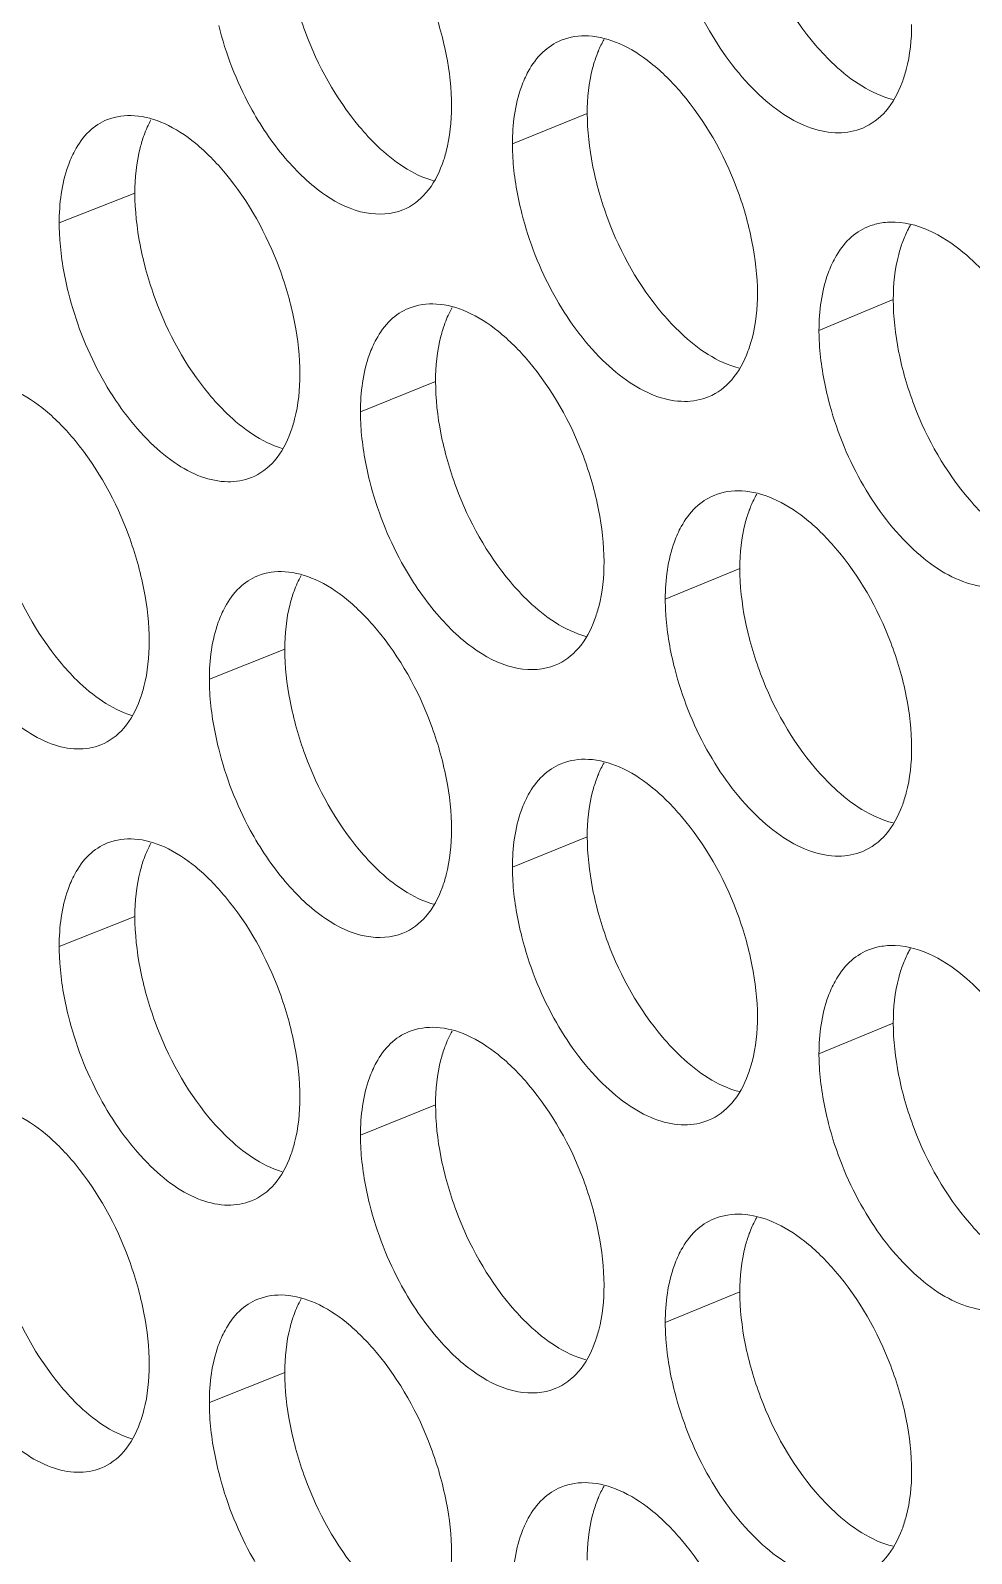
# Model space of a CAD drawing. Header units: millimetres. Extents: x 1177 to 4147, y 93 to 2194.
# Drawn here: x 2538.85 to 2549.1, y 965.21 to 981.79 of the extents above; entities that cross this region are included whole.
import ezdxf

# ---------------------------------------------------------------- set-up
doc = ezdxf.new("R2010")
doc.units = ezdxf.units.MM
doc.header["$LTSCALE"] = 0.1
doc.layers.get('0').update_dxf_attribs({"lineweight": 13})
doc.layers.add('标注', color=251, linetype='Continuous', lineweight=9)

# ---------------------------------------------------------------- blocks, each defined once
blk = doc.blocks.new('02')
at = {"layer": '标注'}
for p, q in [((4404.721, 992.539), (4403.558, 992.066)), ((4397.688, 991.3), (4396.511, 990.835)), ((4397.688, 991.3), (4396.511, 990.835)), ((4409.479, 989.643), (4408.324, 989.164)), ((4402.363, 988.37), (4401.195, 987.9)), ((4402.363, 988.37), (4401.195, 987.9)), ((4407.093, 985.463), (4405.934, 984.987)), ((4407.093, 985.463), (4405.934, 984.987)), ((4400.018, 984.207), (4398.846, 983.739)), ((4404.721, 981.289), (4403.558, 980.816)), ((4397.688, 980.05), (4396.511, 979.585)), ((4409.479, 978.393), (4408.324, 977.914)), ((4402.363, 977.12), (4401.195, 976.65)), ((4407.093, 974.213), (4405.934, 973.737)), ((4400.018, 972.957), (4398.846, 972.489))]:
    blk.add_line(p, q, dxfattribs=at)
for points, knots in [([(4407.093, 996.713), (4407.093, 996.443), (4407.158, 995.884), (4407.471, 994.799), (4407.902, 994.032), (4408.271, 993.6)], [0, 0, 0, 0, 0.239345, 0.496163, 1, 1, 1, 1]), ([(4402.611, 992.649), (4402.611, 992.918), (4402.546, 993.479), (4402.236, 994.564), (4401.81, 995.333), (4401.444, 995.768)], [0, 0, 0, 0, 0.239348, 0.496261, 1, 1, 1, 1]), ([(4400.018, 995.457), (4400.018, 995.187), (4400.082, 994.627), (4400.389, 993.541), (4400.812, 992.771), (4401.176, 992.336)], [0, 0, 0, 0, 0.239561, 0.496616, 1, 1, 1, 1]), ([(4406.081, 995.154), (4406.194, 994.716), (4406.519, 993.892), (4407.152, 993.02), (4407.745, 992.521), (4408.183, 992.295), (4408.613, 992.213), (4408.886, 992.262), (4409.004, 992.311)], [0, 0, 0, 0, 0.303115, 0.587343, 0.711479, 0.819744, 0.914178, 1, 1, 1, 1]), ([(4398.991, 993.905), (4399.046, 993.686), (4399.183, 993.255), (4399.508, 992.549), (4399.975, 991.854), (4400.581, 991.266), (4401.229, 990.947), (4401.678, 990.967), (4401.855, 991.039)], [0, 0, 0, 0, 0.152652, 0.305439, 0.523584, 0.715027, 0.870754, 1, 1, 1, 1]), ([(4409.616, 993.019), (4409.641, 993.085), (4409.733, 993.378), (4409.765, 993.687), (4409.765, 993.923)], [0, 0, 0, 0, 0.2301, 1, 1, 1, 1]), ([(4404.314, 993.676), (4404.209, 993.633), (4404.005, 993.497), (4403.864, 993.3), (4403.804, 993.191)], [0, 0, 0, 0, 0.477633, 1, 1, 1, 1]), ([(4406.187, 992.856), (4406.042, 993.025), (4405.748, 993.321), (4405.257, 993.638), (4404.765, 993.774), (4404.448, 993.731), (4404.314, 993.676)], [0, 0, 0, 0, 0.307488, 0.573733, 0.799889, 1, 1, 1, 1]), ([(4404.982, 993.69), (4404.948, 993.632), (4404.909, 993.55), (4404.876, 993.466), (4404.868, 993.444)], [0, 0, 0, 0, 0.741798, 1, 1, 1, 1]), ([(4404.868, 993.444), (4404.843, 993.378), (4404.753, 993.084), (4404.721, 992.775), (4404.721, 992.539)], [0, 0, 0, 0, 0.229724, 1, 1, 1, 1]), ([(4408.271, 993.6), (4408.363, 993.493), (4408.701, 993.136), (4409.133, 992.841), (4409.476, 992.756)], [0, 0, 0, 0, 0.285343, 1, 1, 1, 1]), ([(4403.804, 993.191), (4403.763, 993.115), (4403.607, 992.76), (4403.558, 992.366), (4403.558, 992.066)], [0, 0, 0, 0, 0.222904, 1, 1, 1, 1]), ([(4409.004, 992.311), (4409.142, 992.368), (4409.405, 992.571), (4409.557, 992.86), (4409.616, 993.019)], [0, 0, 0, 0, 0.467218, 1, 1, 1, 1]), ([(4407.367, 989.743), (4407.367, 990.012), (4407.301, 990.572), (4406.988, 991.657), (4406.555, 992.424), (4406.187, 992.856)], [0, 0, 0, 0, 0.239204, 0.495958, 1, 1, 1, 1]), ([(4399.094, 991.607), (4398.953, 991.776), (4398.666, 992.072), (4398.186, 992.392), (4397.705, 992.534), (4397.394, 992.495), (4397.262, 992.443)], [0, 0, 0, 0, 0.309013, 0.575734, 0.801259, 1, 1, 1, 1]), ([(4399.094, 991.607), (4398.953, 991.776), (4398.666, 992.072), (4398.186, 992.392), (4397.705, 992.534), (4397.394, 992.495), (4397.262, 992.443)], [0, 0, 0, 0, 0.309013, 0.575734, 0.801259, 1, 1, 1, 1]), ([(4402.465, 991.745), (4402.49, 991.811), (4402.58, 992.104), (4402.611, 992.413), (4402.611, 992.649)], [0, 0, 0, 0, 0.22966, 1, 1, 1, 1]), ([(4404.721, 992.539), (4404.721, 992.269), (4404.786, 991.709), (4405.096, 990.624), (4405.525, 989.856), (4405.893, 989.423)], [0, 0, 0, 0, 0.239417, 0.496314, 1, 1, 1, 1]), ([(4397.262, 992.443), (4397.156, 992.401), (4396.951, 992.265), (4396.812, 992.067), (4396.752, 991.957)], [0, 0, 0, 0, 0.476042, 1, 1, 1, 1]), ([(4397.262, 992.443), (4397.156, 992.401), (4396.951, 992.265), (4396.812, 992.067), (4396.752, 991.957)], [0, 0, 0, 0, 0.476042, 1, 1, 1, 1]), ([(4401.176, 992.336), (4401.264, 992.231), (4401.588, 991.878), (4402.002, 991.584), (4402.333, 991.49)], [0, 0, 0, 0, 0.285256, 1, 1, 1, 1]), ([(4397.831, 992.203), (4397.807, 992.137), (4397.718, 991.844), (4397.688, 991.535), (4397.688, 991.3)], [0, 0, 0, 0, 0.229286, 1, 1, 1, 1]), ([(4397.831, 992.203), (4397.807, 992.137), (4397.718, 991.844), (4397.688, 991.535), (4397.688, 991.3)], [0, 0, 0, 0, 0.229286, 1, 1, 1, 1]), ([(4403.558, 992.066), (4403.558, 991.979), (4403.572, 991.614), (4403.635, 991.252), (4403.704, 990.982)], [0, 0, 0, 0, 0.237919, 1, 1, 1, 1]), ([(4396.752, 991.957), (4396.712, 991.881), (4396.559, 991.527), (4396.511, 991.134), (4396.511, 990.835)], [0, 0, 0, 0, 0.222259, 1, 1, 1, 1]), ([(4396.752, 991.957), (4396.712, 991.881), (4396.559, 991.527), (4396.511, 991.134), (4396.511, 990.835)], [0, 0, 0, 0, 0.222259, 1, 1, 1, 1]), ([(4400.254, 988.485), (4400.254, 988.755), (4400.189, 989.315), (4399.882, 990.401), (4399.457, 991.171), (4399.094, 991.607)], [0, 0, 0, 0, 0.239421, 0.496413, 1, 1, 1, 1]), ([(4400.254, 988.485), (4400.254, 988.755), (4400.189, 989.315), (4399.882, 990.401), (4399.457, 991.171), (4399.094, 991.607)], [0, 0, 0, 0, 0.239421, 0.496413, 1, 1, 1, 1]), ([(4401.855, 991.039), (4401.992, 991.094), (4402.256, 991.297), (4402.406, 991.586), (4402.465, 991.745)], [0, 0, 0, 0, 0.465305, 1, 1, 1, 1]), ([(4397.688, 991.3), (4397.688, 991.03), (4397.751, 990.469), (4398.056, 989.383), (4398.477, 988.612), (4398.838, 988.176)], [0, 0, 0, 0, 0.239633, 0.496767, 1, 1, 1, 1]), ([(4397.688, 991.3), (4397.688, 991.03), (4397.751, 990.469), (4398.056, 989.383), (4398.477, 988.612), (4398.838, 988.176)], [0, 0, 0, 0, 0.239633, 0.496767, 1, 1, 1, 1]), ([(4396.511, 990.835), (4396.511, 990.748), (4396.525, 990.383), (4396.587, 990.02), (4396.654, 989.75)], [0, 0, 0, 0, 0.23784, 1, 1, 1, 1]), ([(4396.511, 990.835), (4396.511, 990.748), (4396.525, 990.383), (4396.587, 990.02), (4396.654, 989.75)], [0, 0, 0, 0, 0.23784, 1, 1, 1, 1]), ([(4403.704, 990.982), (4403.816, 990.544), (4404.139, 989.72), (4404.767, 988.848), (4405.356, 988.347), (4405.791, 988.12), (4406.218, 988.035), (4406.49, 988.083), (4406.608, 988.131)], [0, 0, 0, 0, 0.303606, 0.588083, 0.712204, 0.820335, 0.914512, 1, 1, 1, 1]), ([(4410.983, 989.967), (4410.871, 990.097), (4410.472, 990.508), (4409.918, 990.832), (4409.51, 990.848)], [0, 0, 0, 0, 0.295598, 1, 1, 1, 1]), ([(4409.084, 990.776), (4408.978, 990.732), (4408.775, 990.596), (4408.634, 990.4), (4408.574, 990.291)], [0, 0, 0, 0, 0.478627, 1, 1, 1, 1]), ([(4409.746, 990.802), (4409.735, 990.783), (4409.69, 990.701), (4409.652, 990.615), (4409.627, 990.548)], [0, 0, 0, 0, 0.242093, 1, 1, 1, 1]), ([(4409.627, 990.548), (4409.602, 990.482), (4409.511, 990.189), (4409.479, 989.879), (4409.479, 989.643)], [0, 0, 0, 0, 0.230017, 1, 1, 1, 1]), ([(4408.574, 990.291), (4408.532, 990.216), (4408.375, 989.86), (4408.324, 989.465), (4408.324, 989.164)], [0, 0, 0, 0, 0.223347, 1, 1, 1, 1]), ([(4396.654, 989.75), (4396.764, 989.313), (4397.079, 988.49), (4397.694, 987.615), (4398.271, 987.108), (4398.697, 986.876), (4399.116, 986.786), (4399.384, 986.829), (4399.5, 986.876)], [0, 0, 0, 0, 0.305092, 0.590325, 0.714405, 0.822131, 0.915528, 1, 1, 1, 1]), ([(4396.654, 989.75), (4396.764, 989.313), (4397.079, 988.49), (4397.694, 987.615), (4398.271, 987.108), (4398.697, 986.876), (4399.116, 986.786), (4399.384, 986.829), (4399.5, 986.876)], [0, 0, 0, 0, 0.305092, 0.590325, 0.714405, 0.822131, 0.915528, 1, 1, 1, 1]), ([(4407.219, 988.839), (4407.244, 988.905), (4407.335, 989.197), (4407.367, 989.507), (4407.367, 989.743)], [0, 0, 0, 0, 0.229953, 1, 1, 1, 1]), ([(4409.479, 989.643), (4409.479, 989.373), (4409.544, 988.813), (4409.858, 987.729), (4410.293, 986.963), (4410.664, 986.533)], [0, 0, 0, 0, 0.239274, 0.496012, 1, 1, 1, 1]), ([(4401.95, 989.509), (4401.844, 989.467), (4401.64, 989.331), (4401.499, 989.134), (4401.44, 989.024)], [0, 0, 0, 0, 0.477116, 1, 1, 1, 1]), ([(4401.95, 989.509), (4401.844, 989.467), (4401.64, 989.331), (4401.499, 989.134), (4401.44, 989.024)], [0, 0, 0, 0, 0.477116, 1, 1, 1, 1]), ([(4403.809, 988.684), (4403.666, 988.853), (4403.374, 989.149), (4402.886, 989.467), (4402.398, 989.605), (4402.083, 989.563), (4401.95, 989.509)], [0, 0, 0, 0, 0.307992, 0.574392, 0.80034, 1, 1, 1, 1]), ([(4403.809, 988.684), (4403.666, 988.853), (4403.374, 989.149), (4402.886, 989.467), (4402.398, 989.605), (4402.083, 989.563), (4401.95, 989.509)], [0, 0, 0, 0, 0.307992, 0.574392, 0.80034, 1, 1, 1, 1]), ([(4405.893, 989.423), (4405.983, 989.317), (4406.316, 988.961), (4406.742, 988.666), (4407.081, 988.578)], [0, 0, 0, 0, 0.285322, 1, 1, 1, 1]), ([(4402.508, 989.275), (4402.484, 989.209), (4402.394, 988.916), (4402.363, 988.606), (4402.363, 988.37)], [0, 0, 0, 0, 0.229578, 1, 1, 1, 1]), ([(4402.508, 989.275), (4402.484, 989.209), (4402.394, 988.916), (4402.363, 988.606), (4402.363, 988.37)], [0, 0, 0, 0, 0.229578, 1, 1, 1, 1]), ([(4408.324, 989.164), (4408.324, 989.077), (4408.339, 988.713), (4408.403, 988.351), (4408.472, 988.082)], [0, 0, 0, 0, 0.237972, 1, 1, 1, 1]), ([(4401.44, 989.024), (4401.399, 988.949), (4401.244, 988.594), (4401.195, 988.2), (4401.195, 987.9)], [0, 0, 0, 0, 0.222686, 1, 1, 1, 1]), ([(4401.44, 989.024), (4401.399, 988.949), (4401.244, 988.594), (4401.195, 988.2), (4401.195, 987.9)], [0, 0, 0, 0, 0.222686, 1, 1, 1, 1]), ([(4404.982, 985.568), (4404.982, 985.838), (4404.917, 986.398), (4404.605, 987.483), (4404.176, 988.25), (4403.809, 988.684)], [0, 0, 0, 0, 0.239276, 0.49611, 1, 1, 1, 1]), ([(4404.982, 985.568), (4404.982, 985.838), (4404.917, 986.398), (4404.605, 987.483), (4404.176, 988.25), (4403.809, 988.684)], [0, 0, 0, 0, 0.239276, 0.49611, 1, 1, 1, 1]), ([(4406.608, 988.131), (4406.745, 988.188), (4407.009, 988.391), (4407.16, 988.679), (4407.219, 988.839)], [0, 0, 0, 0, 0.46659, 1, 1, 1, 1]), ([(4400.109, 987.582), (4400.133, 987.648), (4400.223, 987.941), (4400.254, 988.249), (4400.254, 988.485)], [0, 0, 0, 0, 0.229514, 1, 1, 1, 1]), ([(4400.109, 987.582), (4400.133, 987.648), (4400.223, 987.941), (4400.254, 988.249), (4400.254, 988.485)], [0, 0, 0, 0, 0.229514, 1, 1, 1, 1]), ([(4396.757, 987.451), (4396.618, 987.62), (4396.333, 987.917), (4395.857, 988.237), (4395.38, 988.381), (4395.069, 988.344), (4394.939, 988.293)], [0, 0, 0, 0, 0.309532, 0.576416, 0.801728, 1, 1, 1, 1]), ([(4402.363, 988.37), (4402.363, 988.101), (4402.427, 987.54), (4402.736, 986.455), (4403.162, 985.686), (4403.527, 985.252)], [0, 0, 0, 0, 0.239489, 0.496465, 1, 1, 1, 1]), ([(4402.363, 988.37), (4402.363, 988.101), (4402.427, 987.54), (4402.736, 986.455), (4403.162, 985.686), (4403.527, 985.252)], [0, 0, 0, 0, 0.239489, 0.496465, 1, 1, 1, 1]), ([(4398.838, 988.176), (4398.925, 988.071), (4399.245, 987.721), (4399.652, 987.426), (4399.979, 987.33)], [0, 0, 0, 0, 0.285211, 1, 1, 1, 1]), ([(4398.838, 988.176), (4398.925, 988.071), (4399.245, 987.721), (4399.652, 987.426), (4399.979, 987.33)], [0, 0, 0, 0, 0.285211, 1, 1, 1, 1]), ([(4408.472, 988.082), (4408.585, 987.643), (4408.913, 986.818), (4409.551, 985.948), (4410.148, 985.451), (4410.589, 985.227), (4411.022, 985.146), (4411.296, 985.197), (4411.415, 985.247)], [0, 0, 0, 0, 0.302626, 0.586607, 0.710758, 0.819158, 0.913847, 1, 1, 1, 1]), ([(4401.195, 987.9), (4401.195, 987.813), (4401.209, 987.448), (4401.272, 987.086), (4401.34, 986.816)], [0, 0, 0, 0, 0.237892, 1, 1, 1, 1]), ([(4401.195, 987.9), (4401.195, 987.813), (4401.209, 987.448), (4401.272, 987.086), (4401.34, 986.816)], [0, 0, 0, 0, 0.237892, 1, 1, 1, 1]), ([(4399.5, 986.876), (4399.637, 986.931), (4399.901, 987.133), (4400.05, 987.422), (4400.109, 987.582)], [0, 0, 0, 0, 0.464648, 1, 1, 1, 1]), ([(4399.5, 986.876), (4399.637, 986.931), (4399.901, 987.133), (4400.05, 987.422), (4400.109, 987.582)], [0, 0, 0, 0, 0.464648, 1, 1, 1, 1]), ([(4397.91, 984.327), (4397.91, 984.597), (4397.846, 985.157), (4397.54, 986.243), (4397.119, 987.014), (4396.757, 987.451)], [0, 0, 0, 0, 0.239493, 0.496564, 1, 1, 1, 1]), ([(4395.371, 987.148), (4395.371, 986.878), (4395.434, 986.317), (4395.736, 985.231), (4396.155, 984.459), (4396.515, 984.021)], [0, 0, 0, 0, 0.239706, 0.496917, 1, 1, 1, 1]), ([(4401.34, 986.816), (4401.396, 986.597), (4401.535, 986.165), (4401.862, 985.46), (4402.332, 984.765), (4402.943, 984.178), (4403.596, 983.862), (4404.046, 983.885), (4404.224, 983.957)], [0, 0, 0, 0, 0.152387, 0.304947, 0.522872, 0.714293, 0.870269, 1, 1, 1, 1]), ([(4401.34, 986.816), (4401.396, 986.597), (4401.535, 986.165), (4401.862, 985.46), (4402.332, 984.765), (4402.943, 984.178), (4403.596, 983.862), (4404.046, 983.885), (4404.224, 983.957)], [0, 0, 0, 0, 0.152387, 0.304947, 0.522872, 0.714293, 0.870269, 1, 1, 1, 1]), ([(4406.692, 986.598), (4406.587, 986.555), (4406.383, 986.419), (4406.242, 986.222), (4406.182, 986.113)], [0, 0, 0, 0, 0.478136, 1, 1, 1, 1]), ([(4406.692, 986.598), (4406.587, 986.555), (4406.383, 986.419), (4406.242, 986.222), (4406.182, 986.113)], [0, 0, 0, 0, 0.478136, 1, 1, 1, 1]), ([(4408.578, 985.784), (4408.433, 985.953), (4408.136, 986.249), (4407.641, 986.564), (4407.146, 986.699), (4406.827, 986.654), (4406.692, 986.598)], [0, 0, 0, 0, 0.30699, 0.573081, 0.799443, 1, 1, 1, 1]), ([(4408.578, 985.784), (4408.433, 985.953), (4408.136, 986.249), (4407.641, 986.564), (4407.146, 986.699), (4406.827, 986.654), (4406.692, 986.598)], [0, 0, 0, 0, 0.30699, 0.573081, 0.799443, 1, 1, 1, 1]), ([(4407.357, 986.618), (4407.323, 986.559), (4407.283, 986.476), (4407.249, 986.39), (4407.24, 986.368)], [0, 0, 0, 0, 0.741765, 1, 1, 1, 1]), ([(4407.357, 986.618), (4407.323, 986.559), (4407.283, 986.476), (4407.249, 986.39), (4407.24, 986.368)], [0, 0, 0, 0, 0.741765, 1, 1, 1, 1]), ([(4407.24, 986.368), (4407.216, 986.302), (4407.125, 986.009), (4407.093, 985.699), (4407.093, 985.463)], [0, 0, 0, 0, 0.229871, 1, 1, 1, 1]), ([(4407.24, 986.368), (4407.216, 986.302), (4407.125, 986.009), (4407.093, 985.699), (4407.093, 985.463)], [0, 0, 0, 0, 0.229871, 1, 1, 1, 1]), ([(4410.664, 986.533), (4410.756, 986.425), (4411.099, 986.066), (4411.537, 985.771), (4411.884, 985.689)], [0, 0, 0, 0, 0.285356, 1, 1, 1, 1]), ([(4406.182, 986.113), (4406.141, 986.038), (4405.984, 985.683), (4405.934, 985.288), (4405.934, 984.987)], [0, 0, 0, 0, 0.223124, 1, 1, 1, 1]), ([(4406.182, 986.113), (4406.141, 986.038), (4405.984, 985.683), (4405.934, 985.288), (4405.934, 984.987)], [0, 0, 0, 0, 0.223124, 1, 1, 1, 1]), ([(4409.765, 982.673), (4409.765, 982.943), (4409.699, 983.503), (4409.384, 984.587), (4408.949, 985.353), (4408.578, 985.784)], [0, 0, 0, 0, 0.239132, 0.495807, 1, 1, 1, 1]), ([(4409.765, 982.673), (4409.765, 982.943), (4409.699, 983.503), (4409.384, 984.587), (4408.949, 985.353), (4408.578, 985.784)], [0, 0, 0, 0, 0.239132, 0.495807, 1, 1, 1, 1]), ([(4394.332, 985.6), (4394.441, 985.164), (4394.754, 984.341), (4395.363, 983.465), (4395.936, 982.957), (4396.36, 982.723), (4396.776, 982.631), (4397.043, 982.673), (4397.158, 982.718)], [0, 0, 0, 0, 0.305591, 0.59108, 0.715148, 0.822737, 0.915872, 1, 1, 1, 1]), ([(4401.444, 984.518), (4401.302, 984.687), (4401.013, 984.983), (4400.53, 985.301), (4400.045, 985.442), (4399.731, 985.401), (4399.599, 985.348)], [0, 0, 0, 0, 0.3085, 0.575059, 0.800797, 1, 1, 1, 1]), ([(4404.835, 984.664), (4404.86, 984.73), (4404.951, 985.023), (4404.982, 985.332), (4404.982, 985.568)], [0, 0, 0, 0, 0.229806, 1, 1, 1, 1]), ([(4404.835, 984.664), (4404.86, 984.73), (4404.951, 985.023), (4404.982, 985.332), (4404.982, 985.568)], [0, 0, 0, 0, 0.229806, 1, 1, 1, 1]), ([(4407.093, 985.463), (4407.093, 985.193), (4407.158, 984.634), (4407.471, 983.549), (4407.902, 982.782), (4408.271, 982.35)], [0, 0, 0, 0, 0.239345, 0.496163, 1, 1, 1, 1]), ([(4407.093, 985.463), (4407.093, 985.193), (4407.158, 984.634), (4407.471, 983.549), (4407.902, 982.782), (4408.271, 982.35)], [0, 0, 0, 0, 0.239345, 0.496163, 1, 1, 1, 1]), ([(4399.599, 985.348), (4399.493, 985.306), (4399.289, 985.171), (4399.149, 984.972), (4399.089, 984.863)], [0, 0, 0, 0, 0.476586, 1, 1, 1, 1]), ([(4403.527, 985.252), (4403.617, 985.146), (4403.945, 984.792), (4404.365, 984.497), (4404.7, 984.406)], [0, 0, 0, 0, 0.285293, 1, 1, 1, 1]), ([(4403.527, 985.252), (4403.617, 985.146), (4403.945, 984.792), (4404.365, 984.497), (4404.7, 984.406)], [0, 0, 0, 0, 0.285293, 1, 1, 1, 1]), ([(4400.163, 985.111), (4400.139, 985.045), (4400.049, 984.752), (4400.018, 984.443), (4400.018, 984.207)], [0, 0, 0, 0, 0.229432, 1, 1, 1, 1]), ([(4405.934, 984.987), (4405.934, 984.9), (4405.948, 984.536), (4406.012, 984.173), (4406.081, 983.904)], [0, 0, 0, 0, 0.237945, 1, 1, 1, 1]), ([(4405.934, 984.987), (4405.934, 984.9), (4405.948, 984.536), (4406.012, 984.173), (4406.081, 983.904)], [0, 0, 0, 0, 0.237945, 1, 1, 1, 1]), ([(4399.089, 984.863), (4399.048, 984.787), (4398.894, 984.433), (4398.846, 984.039), (4398.846, 983.739)], [0, 0, 0, 0, 0.222471, 1, 1, 1, 1]), ([(4404.224, 983.957), (4404.362, 984.013), (4404.626, 984.216), (4404.776, 984.505), (4404.835, 984.664)], [0, 0, 0, 0, 0.465952, 1, 1, 1, 1]), ([(4404.224, 983.957), (4404.362, 984.013), (4404.626, 984.216), (4404.776, 984.505), (4404.835, 984.664)], [0, 0, 0, 0, 0.465952, 1, 1, 1, 1]), ([(4402.611, 981.399), (4402.611, 981.668), (4402.546, 982.229), (4402.236, 983.314), (4401.81, 984.083), (4401.444, 984.518)], [0, 0, 0, 0, 0.239348, 0.496261, 1, 1, 1, 1]), ([(4397.766, 983.424), (4397.79, 983.49), (4397.88, 983.783), (4397.91, 984.091), (4397.91, 984.327)], [0, 0, 0, 0, 0.229368, 1, 1, 1, 1]), ([(4400.018, 984.207), (4400.018, 983.937), (4400.082, 983.377), (4400.389, 982.291), (4400.812, 981.521), (4401.176, 981.086)], [0, 0, 0, 0, 0.239561, 0.496616, 1, 1, 1, 1]), ([(4396.515, 984.021), (4396.6, 983.917), (4396.916, 983.568), (4397.317, 983.274), (4397.64, 983.175)], [0, 0, 0, 0, 0.285157, 1, 1, 1, 1]), ([(4398.846, 983.739), (4398.846, 983.653), (4398.86, 983.288), (4398.923, 982.925), (4398.991, 982.655)], [0, 0, 0, 0, 0.237866, 1, 1, 1, 1]), ([(4406.081, 983.904), (4406.194, 983.466), (4406.519, 982.642), (4407.152, 981.77), (4407.745, 981.271), (4408.183, 981.045), (4408.613, 980.963), (4408.886, 981.012), (4409.004, 981.061)], [0, 0, 0, 0, 0.303115, 0.587343, 0.711479, 0.819744, 0.914178, 1, 1, 1, 1]), ([(4406.081, 983.904), (4406.194, 983.466), (4406.519, 982.642), (4407.152, 981.77), (4407.745, 981.271), (4408.183, 981.045), (4408.613, 980.963), (4408.886, 981.012), (4409.004, 981.061)], [0, 0, 0, 0, 0.303115, 0.587343, 0.711479, 0.819744, 0.914178, 1, 1, 1, 1]), ([(4397.158, 982.718), (4397.295, 982.773), (4397.559, 982.975), (4397.707, 983.264), (4397.766, 983.424)], [0, 0, 0, 0, 0.463981, 1, 1, 1, 1]), ([(4398.991, 982.655), (4399.046, 982.436), (4399.183, 982.005), (4399.508, 981.299), (4399.975, 980.604), (4400.581, 980.016), (4401.229, 979.697), (4401.678, 979.717), (4401.855, 979.789)], [0, 0, 0, 0, 0.152652, 0.305439, 0.523584, 0.715027, 0.870754, 1, 1, 1, 1]), ([(4409.616, 981.769), (4409.641, 981.835), (4409.733, 982.128), (4409.765, 982.437), (4409.765, 982.673)], [0, 0, 0, 0, 0.2301, 1, 1, 1, 1]), ([(4409.616, 981.769), (4409.641, 981.835), (4409.733, 982.128), (4409.765, 982.437), (4409.765, 982.673)], [0, 0, 0, 0, 0.2301, 1, 1, 1, 1]), ([(4404.314, 982.426), (4404.209, 982.383), (4404.005, 982.247), (4403.864, 982.05), (4403.804, 981.941)], [0, 0, 0, 0, 0.477633, 1, 1, 1, 1]), ([(4406.187, 981.606), (4406.042, 981.775), (4405.748, 982.071), (4405.257, 982.388), (4404.765, 982.524), (4404.448, 982.481), (4404.314, 982.426)], [0, 0, 0, 0, 0.307488, 0.573733, 0.799889, 1, 1, 1, 1]), ([(4404.982, 982.44), (4404.948, 982.382), (4404.909, 982.3), (4404.876, 982.216), (4404.868, 982.194)], [0, 0, 0, 0, 0.741798, 1, 1, 1, 1]), ([(4408.271, 982.35), (4408.363, 982.243), (4408.701, 981.886), (4409.133, 981.591), (4409.476, 981.506)], [0, 0, 0, 0, 0.285343, 1, 1, 1, 1]), ([(4408.271, 982.35), (4408.363, 982.243), (4408.701, 981.886), (4409.133, 981.591), (4409.476, 981.506)], [0, 0, 0, 0, 0.285343, 1, 1, 1, 1]), ([(4404.868, 982.194), (4404.843, 982.128), (4404.753, 981.834), (4404.721, 981.525), (4404.721, 981.289)], [0, 0, 0, 0, 0.229724, 1, 1, 1, 1]), ([(4403.804, 981.941), (4403.763, 981.865), (4403.607, 981.51), (4403.558, 981.116), (4403.558, 980.816)], [0, 0, 0, 0, 0.222904, 1, 1, 1, 1]), ([(4407.367, 978.493), (4407.367, 978.762), (4407.301, 979.322), (4406.988, 980.407), (4406.555, 981.174), (4406.187, 981.606)], [0, 0, 0, 0, 0.239204, 0.495958, 1, 1, 1, 1]), ([(4409.004, 981.061), (4409.142, 981.118), (4409.405, 981.321), (4409.557, 981.61), (4409.616, 981.769)], [0, 0, 0, 0, 0.467218, 1, 1, 1, 1]), ([(4409.004, 981.061), (4409.142, 981.118), (4409.405, 981.321), (4409.557, 981.61), (4409.616, 981.769)], [0, 0, 0, 0, 0.467218, 1, 1, 1, 1]), ([(4402.465, 980.495), (4402.49, 980.561), (4402.58, 980.854), (4402.611, 981.163), (4402.611, 981.399)], [0, 0, 0, 0, 0.22966, 1, 1, 1, 1]), ([(4397.262, 981.193), (4397.156, 981.151), (4396.951, 981.015), (4396.812, 980.817), (4396.752, 980.707)], [0, 0, 0, 0, 0.476042, 1, 1, 1, 1]), ([(4399.094, 980.357), (4398.953, 980.526), (4398.666, 980.822), (4398.186, 981.142), (4397.705, 981.284), (4397.394, 981.245), (4397.262, 981.193)], [0, 0, 0, 0, 0.309013, 0.575734, 0.801259, 1, 1, 1, 1]), ([(4404.721, 981.289), (4404.721, 981.019), (4404.786, 980.459), (4405.096, 979.374), (4405.525, 978.606), (4405.893, 978.173)], [0, 0, 0, 0, 0.239417, 0.496314, 1, 1, 1, 1]), ([(4397.831, 980.953), (4397.807, 980.887), (4397.718, 980.594), (4397.688, 980.285), (4397.688, 980.05)], [0, 0, 0, 0, 0.229286, 1, 1, 1, 1]), ([(4401.176, 981.086), (4401.264, 980.981), (4401.588, 980.628), (4402.002, 980.334), (4402.333, 980.24)], [0, 0, 0, 0, 0.285256, 1, 1, 1, 1]), ([(4396.752, 980.707), (4396.712, 980.631), (4396.559, 980.277), (4396.511, 979.884), (4396.511, 979.585)], [0, 0, 0, 0, 0.222259, 1, 1, 1, 1]), ([(4403.558, 980.816), (4403.558, 980.729), (4403.572, 980.364), (4403.635, 980.002), (4403.704, 979.732)], [0, 0, 0, 0, 0.237919, 1, 1, 1, 1]), ([(4401.855, 979.789), (4401.992, 979.844), (4402.256, 980.047), (4402.406, 980.336), (4402.465, 980.495)], [0, 0, 0, 0, 0.465305, 1, 1, 1, 1]), ([(4400.254, 977.235), (4400.254, 977.505), (4400.189, 978.065), (4399.882, 979.151), (4399.457, 979.921), (4399.094, 980.357)], [0, 0, 0, 0, 0.239421, 0.496413, 1, 1, 1, 1]), ([(4397.688, 980.05), (4397.688, 979.78), (4397.751, 979.219), (4398.056, 978.133), (4398.477, 977.362), (4398.838, 976.926)], [0, 0, 0, 0, 0.239633, 0.496767, 1, 1, 1, 1]), ([(4403.704, 979.732), (4403.816, 979.294), (4404.139, 978.47), (4404.767, 977.598), (4405.356, 977.097), (4405.791, 976.87), (4406.218, 976.785), (4406.49, 976.833), (4406.608, 976.881)], [0, 0, 0, 0, 0.303606, 0.588083, 0.712204, 0.820335, 0.914512, 1, 1, 1, 1]), ([(4396.511, 979.585), (4396.511, 979.498), (4396.525, 979.133), (4396.587, 978.77), (4396.654, 978.5)], [0, 0, 0, 0, 0.23784, 1, 1, 1, 1]), ([(4409.084, 979.526), (4408.978, 979.482), (4408.775, 979.346), (4408.634, 979.15), (4408.574, 979.041)], [0, 0, 0, 0, 0.478627, 1, 1, 1, 1]), ([(4410.983, 978.717), (4410.871, 978.847), (4410.472, 979.258), (4409.918, 979.582), (4409.51, 979.598)], [0, 0, 0, 0, 0.295598, 1, 1, 1, 1]), ([(4409.746, 979.552), (4409.735, 979.533), (4409.69, 979.451), (4409.652, 979.365), (4409.627, 979.298)], [0, 0, 0, 0, 0.242093, 1, 1, 1, 1]), ([(4409.627, 979.298), (4409.602, 979.232), (4409.511, 978.939), (4409.479, 978.629), (4409.479, 978.393)], [0, 0, 0, 0, 0.230017, 1, 1, 1, 1]), ([(4408.574, 979.041), (4408.532, 978.966), (4408.375, 978.61), (4408.324, 978.215), (4408.324, 977.914)], [0, 0, 0, 0, 0.223347, 1, 1, 1, 1]), ([(4396.654, 978.5), (4396.764, 978.063), (4397.079, 977.24), (4397.694, 976.365), (4398.271, 975.858), (4398.697, 975.626), (4399.116, 975.536), (4399.384, 975.579), (4399.5, 975.626)], [0, 0, 0, 0, 0.305092, 0.590325, 0.714405, 0.822131, 0.915528, 1, 1, 1, 1]), ([(4403.809, 977.434), (4403.666, 977.603), (4403.374, 977.899), (4402.886, 978.217), (4402.398, 978.355), (4402.083, 978.313), (4401.95, 978.259)], [0, 0, 0, 0, 0.307992, 0.574392, 0.80034, 1, 1, 1, 1]), ([(4407.219, 977.589), (4407.244, 977.655), (4407.335, 977.947), (4407.367, 978.257), (4407.367, 978.493)], [0, 0, 0, 0, 0.229953, 1, 1, 1, 1]), ([(4409.479, 978.393), (4409.479, 978.123), (4409.544, 977.563), (4409.858, 976.479), (4410.293, 975.713), (4410.664, 975.283)], [0, 0, 0, 0, 0.239274, 0.496012, 1, 1, 1, 1]), ([(4401.95, 978.259), (4401.844, 978.217), (4401.64, 978.081), (4401.499, 977.884), (4401.44, 977.774)], [0, 0, 0, 0, 0.477116, 1, 1, 1, 1]), ([(4402.508, 978.025), (4402.484, 977.959), (4402.394, 977.666), (4402.363, 977.356), (4402.363, 977.12)], [0, 0, 0, 0, 0.229578, 1, 1, 1, 1]), ([(4405.893, 978.173), (4405.983, 978.067), (4406.316, 977.711), (4406.742, 977.416), (4407.081, 977.328)], [0, 0, 0, 0, 0.285322, 1, 1, 1, 1]), ([(4408.324, 977.914), (4408.324, 977.827), (4408.339, 977.463), (4408.403, 977.101), (4408.472, 976.832)], [0, 0, 0, 0, 0.237972, 1, 1, 1, 1]), ([(4401.44, 977.774), (4401.399, 977.699), (4401.244, 977.344), (4401.195, 976.95), (4401.195, 976.65)], [0, 0, 0, 0, 0.222686, 1, 1, 1, 1]), ([(4406.608, 976.881), (4406.745, 976.938), (4407.009, 977.141), (4407.16, 977.429), (4407.219, 977.589)], [0, 0, 0, 0, 0.46659, 1, 1, 1, 1]), ([(4404.982, 974.318), (4404.982, 974.588), (4404.917, 975.148), (4404.605, 976.233), (4404.176, 977), (4403.809, 977.434)], [0, 0, 0, 0, 0.239276, 0.49611, 1, 1, 1, 1]), ([(4396.757, 976.201), (4396.618, 976.37), (4396.333, 976.667), (4395.857, 976.987), (4395.38, 977.131), (4395.069, 977.094), (4394.939, 977.043)], [0, 0, 0, 0, 0.309532, 0.576416, 0.801728, 1, 1, 1, 1]), ([(4400.109, 976.332), (4400.133, 976.398), (4400.223, 976.691), (4400.254, 976.999), (4400.254, 977.235)], [0, 0, 0, 0, 0.229514, 1, 1, 1, 1]), ([(4402.363, 977.12), (4402.363, 976.851), (4402.427, 976.29), (4402.736, 975.205), (4403.162, 974.436), (4403.527, 974.002)], [0, 0, 0, 0, 0.239489, 0.496465, 1, 1, 1, 1]), ([(4398.838, 976.926), (4398.925, 976.821), (4399.245, 976.471), (4399.652, 976.176), (4399.979, 976.08)], [0, 0, 0, 0, 0.285211, 1, 1, 1, 1]), ([(4401.195, 976.65), (4401.195, 976.563), (4401.209, 976.198), (4401.272, 975.836), (4401.34, 975.566)], [0, 0, 0, 0, 0.237892, 1, 1, 1, 1]), ([(4408.472, 976.832), (4408.585, 976.393), (4408.913, 975.568), (4409.551, 974.698), (4410.148, 974.201), (4410.589, 973.977), (4411.022, 973.896), (4411.296, 973.947), (4411.415, 973.997)], [0, 0, 0, 0, 0.302626, 0.586607, 0.710758, 0.819158, 0.913847, 1, 1, 1, 1]), ([(4397.91, 973.077), (4397.91, 973.347), (4397.846, 973.907), (4397.54, 974.993), (4397.119, 975.764), (4396.757, 976.201)], [0, 0, 0, 0, 0.239493, 0.496564, 1, 1, 1, 1]), ([(4399.5, 975.626), (4399.637, 975.681), (4399.901, 975.883), (4400.05, 976.172), (4400.109, 976.332)], [0, 0, 0, 0, 0.464648, 1, 1, 1, 1]), ([(4395.371, 975.898), (4395.371, 975.628), (4395.434, 975.067), (4395.736, 973.981), (4396.155, 973.209), (4396.515, 972.771)], [0, 0, 0, 0, 0.239706, 0.496917, 1, 1, 1, 1]), ([(4401.34, 975.566), (4401.396, 975.347), (4401.535, 974.915), (4401.862, 974.21), (4402.332, 973.515), (4402.943, 972.928), (4403.596, 972.612), (4404.046, 972.635), (4404.224, 972.707)], [0, 0, 0, 0, 0.152387, 0.304947, 0.522872, 0.714293, 0.870269, 1, 1, 1, 1]), ([(4408.578, 974.534), (4408.433, 974.703), (4408.136, 974.999), (4407.641, 975.314), (4407.146, 975.449), (4406.827, 975.404), (4406.692, 975.348)], [0, 0, 0, 0, 0.30699, 0.573081, 0.799443, 1, 1, 1, 1]), ([(4406.692, 975.348), (4406.587, 975.305), (4406.383, 975.169), (4406.242, 974.972), (4406.182, 974.863)], [0, 0, 0, 0, 0.478136, 1, 1, 1, 1]), ([(4407.357, 975.368), (4407.323, 975.309), (4407.283, 975.226), (4407.249, 975.14), (4407.24, 975.118)], [0, 0, 0, 0, 0.741765, 1, 1, 1, 1]), ([(4410.664, 975.283), (4410.756, 975.175), (4411.099, 974.816), (4411.537, 974.521), (4411.884, 974.439)], [0, 0, 0, 0, 0.285356, 1, 1, 1, 1]), ([(4407.24, 975.118), (4407.216, 975.052), (4407.125, 974.759), (4407.093, 974.449), (4407.093, 974.213)], [0, 0, 0, 0, 0.229871, 1, 1, 1, 1]), ([(4406.182, 974.863), (4406.141, 974.788), (4405.984, 974.433), (4405.934, 974.038), (4405.934, 973.737)], [0, 0, 0, 0, 0.223124, 1, 1, 1, 1]), ([(4409.765, 971.423), (4409.765, 971.693), (4409.699, 972.253), (4409.384, 973.337), (4408.949, 974.103), (4408.578, 974.534)], [0, 0, 0, 0, 0.239132, 0.495807, 1, 1, 1, 1]), ([(4394.332, 974.35), (4394.441, 973.914), (4394.754, 973.091), (4395.363, 972.215), (4395.936, 971.707), (4396.36, 971.473), (4396.776, 971.381), (4397.043, 971.423), (4397.158, 971.468)], [0, 0, 0, 0, 0.305591, 0.59108, 0.715148, 0.822737, 0.915872, 1, 1, 1, 1]), ([(4404.835, 973.414), (4404.86, 973.48), (4404.951, 973.773), (4404.982, 974.082), (4404.982, 974.318)], [0, 0, 0, 0, 0.229806, 1, 1, 1, 1]), ([(4399.599, 974.098), (4399.493, 974.056), (4399.289, 973.921), (4399.149, 973.722), (4399.089, 973.613)], [0, 0, 0, 0, 0.476586, 1, 1, 1, 1]), ([(4401.444, 973.268), (4401.302, 973.437), (4401.013, 973.733), (4400.53, 974.051), (4400.045, 974.192), (4399.731, 974.151), (4399.599, 974.098)], [0, 0, 0, 0, 0.3085, 0.575059, 0.800797, 1, 1, 1, 1]), ([(4403.527, 974.002), (4403.617, 973.896), (4403.945, 973.542), (4404.365, 973.247), (4404.7, 973.156)], [0, 0, 0, 0, 0.285293, 1, 1, 1, 1]), ([(4407.093, 974.213), (4407.093, 973.943), (4407.158, 973.384), (4407.471, 972.299), (4407.902, 971.532), (4408.271, 971.1)], [0, 0, 0, 0, 0.239345, 0.496163, 1, 1, 1, 1]), ([(4400.163, 973.861), (4400.139, 973.795), (4400.049, 973.502), (4400.018, 973.193), (4400.018, 972.957)], [0, 0, 0, 0, 0.229432, 1, 1, 1, 1]), ([(4399.089, 973.613), (4399.048, 973.537), (4398.894, 973.183), (4398.846, 972.789), (4398.846, 972.489)], [0, 0, 0, 0, 0.222471, 1, 1, 1, 1]), ([(4405.934, 973.737), (4405.934, 973.65), (4405.948, 973.286), (4406.012, 972.923), (4406.081, 972.654)], [0, 0, 0, 0, 0.237945, 1, 1, 1, 1]), ([(4404.224, 972.707), (4404.362, 972.763), (4404.626, 972.966), (4404.776, 973.255), (4404.835, 973.414)], [0, 0, 0, 0, 0.465952, 1, 1, 1, 1]), ([(4397.766, 972.174), (4397.79, 972.24), (4397.88, 972.533), (4397.91, 972.841), (4397.91, 973.077)], [0, 0, 0, 0, 0.229368, 1, 1, 1, 1]), ([(4402.611, 970.149), (4402.611, 970.418), (4402.546, 970.979), (4402.236, 972.064), (4401.81, 972.833), (4401.444, 973.268)], [0, 0, 0, 0, 0.239348, 0.496261, 1, 1, 1, 1]), ([(4400.018, 972.957), (4400.018, 972.687), (4400.082, 972.127), (4400.389, 971.041), (4400.812, 970.271), (4401.176, 969.836)], [0, 0, 0, 0, 0.239561, 0.496616, 1, 1, 1, 1]), ([(4396.515, 972.771), (4396.6, 972.667), (4396.916, 972.318), (4397.317, 972.024), (4397.64, 971.925)], [0, 0, 0, 0, 0.285157, 1, 1, 1, 1]), ([(4406.081, 972.654), (4406.194, 972.216), (4406.519, 971.392), (4407.152, 970.52), (4407.745, 970.021), (4408.183, 969.795), (4408.613, 969.713), (4408.886, 969.762), (4409.004, 969.811)], [0, 0, 0, 0, 0.303115, 0.587343, 0.711479, 0.819744, 0.914178, 1, 1, 1, 1]), ([(4398.846, 972.489), (4398.846, 972.403), (4398.86, 972.038), (4398.923, 971.675), (4398.991, 971.405)], [0, 0, 0, 0, 0.237866, 1, 1, 1, 1]), ([(4397.158, 971.468), (4397.295, 971.523), (4397.559, 971.725), (4397.707, 972.014), (4397.766, 972.174)], [0, 0, 0, 0, 0.463981, 1, 1, 1, 1]), ([(4398.991, 971.405), (4399.046, 971.186), (4399.183, 970.755), (4399.508, 970.049), (4399.975, 969.354), (4400.581, 968.766), (4401.229, 968.447), (4401.678, 968.467), (4401.855, 968.539)], [0, 0, 0, 0, 0.152652, 0.305439, 0.523584, 0.715027, 0.870754, 1, 1, 1, 1]), ([(4409.616, 970.519), (4409.641, 970.585), (4409.733, 970.878), (4409.765, 971.187), (4409.765, 971.423)], [0, 0, 0, 0, 0.2301, 1, 1, 1, 1]), ([(4404.314, 971.176), (4404.209, 971.133), (4404.005, 970.997), (4403.864, 970.8), (4403.804, 970.691)], [0, 0, 0, 0, 0.477633, 1, 1, 1, 1]), ([(4406.187, 970.356), (4406.042, 970.525), (4405.748, 970.821), (4405.257, 971.138), (4404.765, 971.274), (4404.448, 971.231), (4404.314, 971.176)], [0, 0, 0, 0, 0.307488, 0.573733, 0.799889, 1, 1, 1, 1]), ([(4404.982, 971.19), (4404.948, 971.132), (4404.909, 971.05), (4404.876, 970.966), (4404.868, 970.944)], [0, 0, 0, 0, 0.741798, 1, 1, 1, 1]), ([(4404.868, 970.944), (4404.843, 970.878), (4404.753, 970.584), (4404.721, 970.275), (4404.721, 970.039)], [0, 0, 0, 0, 0.229724, 1, 1, 1, 1]), ([(4408.271, 971.1), (4408.363, 970.993), (4408.701, 970.636), (4409.133, 970.341), (4409.476, 970.256)], [0, 0, 0, 0, 0.285343, 1, 1, 1, 1]), ([(4403.804, 970.691), (4403.763, 970.615), (4403.607, 970.26), (4403.558, 969.866), (4403.558, 969.566)], [0, 0, 0, 0, 0.222904, 1, 1, 1, 1]), ([(4409.004, 969.811), (4409.142, 969.868), (4409.405, 970.071), (4409.557, 970.36), (4409.616, 970.519)], [0, 0, 0, 0, 0.467218, 1, 1, 1, 1]), ([(4407.367, 967.243), (4407.367, 967.512), (4407.301, 968.072), (4406.988, 969.157), (4406.555, 969.924), (4406.187, 970.356)], [0, 0, 0, 0, 0.239204, 0.495958, 1, 1, 1, 1]), ([(4402.465, 969.245), (4402.49, 969.311), (4402.58, 969.604), (4402.611, 969.913), (4402.611, 970.149)], [0, 0, 0, 0, 0.22966, 1, 1, 1, 1])]:
    blk.add_open_spline(points, degree=3, knots=knots, dxfattribs=at)
for points in [[(4397.938, 992.439), (4397.896, 992.363), (4397.861, 992.284), (4397.831, 992.203)], [(4397.938, 992.439), (4397.896, 992.363), (4397.861, 992.284), (4397.831, 992.203)], [(4409.27, 990.831), (4409.206, 990.819), (4409.143, 990.801), (4409.084, 990.776)], [(4409.51, 990.848), (4409.43, 990.851), (4409.349, 990.846), (4409.27, 990.831)], [(4402.62, 989.518), (4402.576, 989.44), (4402.539, 989.358), (4402.508, 989.275)], [(4402.62, 989.518), (4402.576, 989.44), (4402.539, 989.358), (4402.508, 989.275)], [(4400.272, 985.351), (4400.229, 985.274), (4400.193, 985.193), (4400.163, 985.111)], [(4397.938, 981.189), (4397.896, 981.113), (4397.861, 981.034), (4397.831, 980.953)], [(4409.27, 979.581), (4409.206, 979.569), (4409.143, 979.551), (4409.084, 979.526)], [(4409.51, 979.598), (4409.43, 979.601), (4409.349, 979.596), (4409.27, 979.581)], [(4402.62, 978.268), (4402.576, 978.19), (4402.539, 978.108), (4402.508, 978.025)], [(4400.272, 974.101), (4400.229, 974.024), (4400.193, 973.943), (4400.163, 973.861)]]:
    blk.add_open_spline(points, degree=3, dxfattribs=at)

msp = doc.modelspace()

# ---------------------------------------------------------------- block references
at = {"xscale": 0.7, "yscale": 0.7, "zscale": 0.7}
msp.add_blockref('02', (-538.391, 286.112), dxfattribs=at)

doc.saveas('drawing.dxf')
